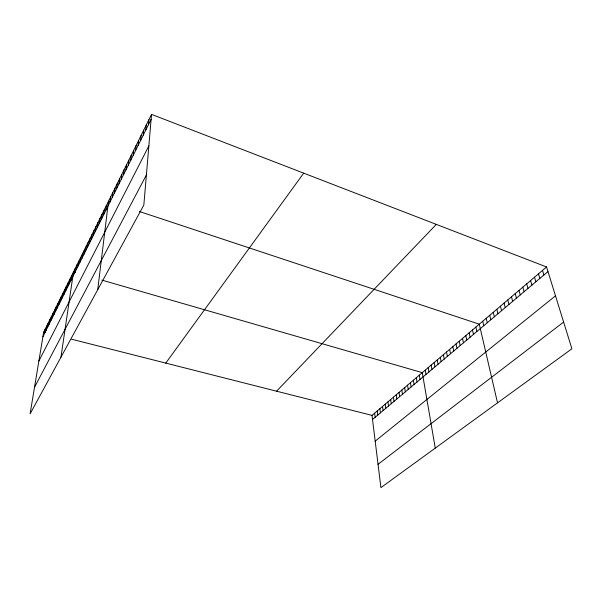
<?xml version="1.0" encoding="UTF-8"?>
<svg xmlns="http://www.w3.org/2000/svg" width="602" height="602" viewBox="0 0 602 602"><rect width="100%" height="100%" fill="white"/><g stroke="black" fill="none" stroke-linecap="round" stroke-linejoin="round"><path stroke-width="0.9" d="M151.531 114.372L143.84 205.041L30.1 413.86L43.675 332.138L151.531 114.372L546.563 266.972L571.9 348.784L380.915 487.628L372.013 415.388L546.563 266.972M148.446 124.704L148.882 119.723M145.819 129.979L146.263 124.998M143.223 135.194L143.682 130.213M140.665 140.341L141.131 135.36M138.136 145.421L138.618 140.447M135.638 150.44L136.127 145.466M133.17 155.399L133.674 150.432M130.732 160.298L131.244 155.331M128.324 165.129L128.843 160.17M125.946 169.915L126.48 164.956M123.598 174.633L124.132 169.681M121.273 179.298L121.822 174.354M118.978 183.911L119.535 178.967M116.713 188.464L117.277 183.535M114.47 192.971L115.042 188.042M112.258 197.418L112.837 192.497M110.068 201.82L110.655 196.899M97.742 289.667L108.495 201.256L110.151 201.805M105.764 210.467L106.366 205.56M103.649 214.718L104.259 209.82M101.557 218.917L102.174 214.026M99.488 223.071L100.113 218.187M97.441 227.18L98.073 222.304M95.417 231.243L96.057 226.375M93.423 235.262L94.062 230.4M89.487 243.163L90.142 238.317M91.444 239.235L92.091 234.381M87.553 247.053L88.216 242.215M85.642 250.899L86.304 246.067M83.746 254.699L84.415 249.875M80.021 262.186L80.706 257.378M81.872 258.469L82.549 253.653M78.185 265.873L78.877 261.072M76.371 269.515L77.064 264.729M60.96 357.204L73.504 271.916L75.242 272.42M74.573 273.127L75.273 268.341M70.991 280.336L71.698 275.565M67.424 287.493L68.139 282.744M69.2 283.933L69.907 279.177M65.671 291.022L66.386 286.281M62.217 297.96L62.947 293.242M63.932 294.506L64.655 289.78M60.516 301.376L61.246 296.666M57.167 308.104L57.905 303.408M58.83 304.755L59.568 300.052M55.519 311.415L56.264 306.727M52.276 317.939L53.021 313.273M53.887 314.688L54.631 310.015M49.093 324.327L49.846 319.685M50.673 321.152L51.426 316.494M45.97 330.596L46.73 325.968M47.52 327.48L48.28 322.845M44.435 333.681L45.195 329.068M42.915 336.744L151.11 119.362M38.874 361.049L148.852 145.917M34.525 387.244L146.384 174.994M165.776 363.096L303.701 173.158M276.574 391.187L436.307 224.38M372.525 419.504L547.986 271.562M375.189 441.153L555.503 295.838M378.041 464.3L563.622 322.062M43.675 332.138L45.293 332.545M71.585 339.212L372.013 415.388M101.888 280.118L422.288 372.638L435.269 448.114M139.416 211.505L479.282 324.177L497.523 402.851M542.507 270.418L543.907 275.009M538.489 273.835L539.866 278.41M534.516 277.213L535.863 281.781M530.58 280.562L531.905 285.122M526.682 283.873L527.984 288.426M522.829 287.154L524.101 291.699M519.007 290.405L520.263 294.942M515.222 293.625L516.456 298.148M511.467 296.809L512.686 301.331M507.757 299.969L508.946 304.477M504.077 303.092L505.251 307.599M500.435 306.192L501.586 310.685M496.831 309.262L497.959 313.747M493.256 312.303L494.362 316.78M489.712 315.313L490.803 319.782M486.205 318.292L487.274 322.755M482.729 321.25L483.775 325.705M475.873 327.082L476.882 331.514M472.487 329.956L473.481 334.381M469.139 332.808L470.117 337.225M465.82 335.63L466.776 340.04M462.524 338.429L463.465 342.824M459.266 341.199L460.191 345.593M456.03 343.945L456.941 348.332M452.832 346.669L453.72 351.049M449.656 349.371L450.529 353.735M446.511 352.05L447.361 356.407M443.388 354.698L444.231 359.048M440.295 357.332L441.123 361.667M437.233 359.936L438.038 364.27M434.192 362.524L434.983 366.844M431.175 365.083L431.958 369.395M428.188 367.626L428.955 371.923M425.23 370.14L425.975 374.436M419.293 375.189L420.015 379.463M416.313 377.717L417.028 381.984M413.371 380.223L414.063 384.482M410.444 382.714L411.128 386.958M407.546 385.175L408.216 389.411M404.672 387.62L405.327 391.849M401.827 390.036L402.467 394.257M399.006 392.444L399.63 396.65M396.199 394.822L396.816 399.028M393.422 397.185L394.024 401.376M390.668 399.525L391.262 403.709M387.936 401.85L388.516 406.026M385.227 404.153L385.792 408.314M382.541 406.433L383.098 410.594M379.877 408.698L380.419 412.852M377.236 410.948L377.77 415.087M374.617 413.175L375.136 417.306"/></g></svg>
